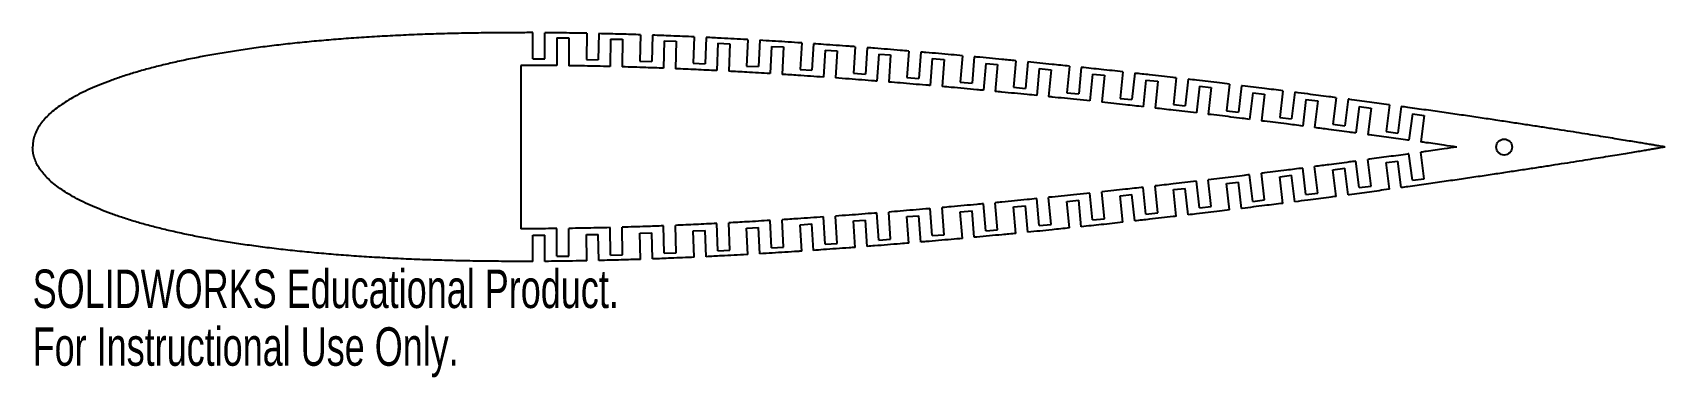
# Model space of a CAD drawing. Header units: millimetres. Extents: x 0 to 205, y -29 to 14.
import ezdxf

# ---------------------------------------------------------------- set-up
doc = ezdxf.new("R2010")
doc.units = ezdxf.units.MM
doc.styles.add('SLDTEXTSTYLE0', font='TXT', dxfattribs={"width": 0.7})

msp = doc.modelspace()

# ---------------------------------------------------------------- linework, layer by layer
at = {"color": 7, "linetype": 'Continuous', "lineweight": 25}
for p, q in [((62.88, 11.08), (62.88, 14.37)), ((64.38, 11.08), (64.38, 14.36)), ((65.88, 13.71), (67.38, 13.71)), ((65.88, 13.71), (65.88, 10.24)), ((67.38, 13.71), (67.38, 10.22)), ((69.65, 14.29), (69.6, 10.99)), ((71.15, 14.25), (71.1, 10.97)), ((72.64, 13.57), (72.59, 10.12)), ((72.64, 13.57), (74.14, 13.55)), ((74.14, 13.55), (74.09, 10.07)), ((76.41, 14.11), (76.32, 10.8)), ((77.91, 14.05), (77.82, 10.76)), ((79.39, 13.34), (79.29, 9.9)), ((79.39, 13.34), (80.89, 13.3)), ((80.89, 13.3), (80.79, 9.84)), ((83.17, 13.84), (83.03, 10.53)), ((84.67, 13.77), (84.53, 10.47)), ((86.14, 13.03), (86, 9.6)), ((86.14, 13.03), (87.64, 12.97)), ((87.64, 12.97), (87.5, 9.52)), ((89.92, 13.49), (89.75, 10.18)), ((91.42, 13.41), (91.25, 10.1)), ((92.88, 12.65), (92.7, 9.22)), ((92.88, 12.65), (94.38, 12.57)), ((94.38, 12.57), (94.2, 9.13)), ((96.67, 13.08), (96.47, 9.76)), ((98.16, 12.98), (97.96, 9.66)), ((103.41, 12.6), (103.18, 9.27)), ((104.91, 12.48), (104.67, 9.17)), ((61.38, 10.26), (61.38, -10.26)), ((62.88, 11.08), (64.38, 11.08)), ((69.6, 10.99), (71.1, 10.97)), ((76.32, 10.8), (77.82, 10.76)), ((83.03, 10.53), (84.53, 10.47)), ((99.62, 12.19), (99.41, 8.78)), ((99.62, 12.19), (101.12, 12.1)), ((101.12, 12.1), (100.91, 8.68)), ((106.35, 11.68), (106.12, 8.28)), ((106.35, 11.68), (107.85, 11.58)), ((107.85, 11.58), (107.61, 8.17)), ((110.14, 12.06), (109.89, 8.74)), ((111.64, 11.94), (111.38, 8.62)), ((113.08, 11.12), (112.82, 7.73)), ((113.08, 11.12), (114.58, 11.01)), ((114.58, 11.01), (114.31, 7.6)), ((116.88, 11.48), (116.59, 8.15)), ((118.37, 11.34), (118.09, 8.02)), ((119.81, 10.51), (119.52, 7.13)), ((119.81, 10.51), (121.3, 10.38)), ((121.3, 10.38), (121.01, 6.99)), ((123.6, 10.84), (123.3, 7.51)), ((125.1, 10.7), (124.79, 7.37)), ((89.75, 10.18), (91.25, 10.1)), ((96.47, 9.76), (97.96, 9.66)), ((103.18, 9.27), (104.67, 9.17)), ((109.89, 8.74), (111.38, 8.62)), ((126.53, 9.85), (126.22, 6.48)), ((126.53, 9.85), (128.02, 9.72)), ((128.02, 9.72), (127.71, 6.33)), ((130.33, 10.16), (130, 6.83)), ((131.82, 10.01), (131.49, 6.68)), ((133.24, 9.15), (132.91, 5.79)), ((133.24, 9.15), (134.73, 9.01)), ((134.73, 9.01), (134.4, 5.63)), ((137.04, 9.45), (136.7, 6.11)), ((138.53, 9.28), (138.19, 5.96)), ((139.95, 8.41), (139.6, 5.06)), ((139.95, 8.41), (141.44, 8.26)), ((141.44, 8.26), (141.09, 4.89)), ((143.75, 8.69), (143.39, 5.35)), ((145.24, 8.52), (144.88, 5.19)), ((116.59, 8.15), (118.09, 8.02)), ((123.3, 7.51), (124.79, 7.37)), ((130, 6.83), (131.49, 6.68)), ((146.66, 7.64), (146.29, 4.29)), ((146.66, 7.64), (148.15, 7.47)), ((148.15, 7.47), (147.78, 4.11)), ((150.46, 7.9), (150.08, 4.56)), ((151.95, 7.71), (151.57, 4.39)), ((153.36, 6.82), (152.98, 3.48)), ((153.36, 6.82), (154.85, 6.65)), ((154.85, 6.65), (154.46, 3.3)), ((157.17, 7.07), (156.76, 3.73)), ((158.65, 6.88), (158.25, 3.55)), ((163.87, 6.2), (163.45, 2.86)), ((136.7, 6.11), (138.19, 5.96)), ((143.39, 5.35), (144.88, 5.19)), ((150.08, 4.56), (151.57, 4.39)), ((160.06, 5.98), (159.66, 2.64)), ((160.06, 5.98), (161.55, 5.8)), ((161.55, 5.8), (161.14, 2.45)), ((165.35, 6), (164.93, 2.67)), ((166.75, 5.09), (166.33, 1.77)), ((166.75, 5.09), (168.24, 4.9)), ((168.24, 4.9), (167.82, 1.57)), ((170.56, 5.3), (170.12, 1.96)), ((172.04, 5.09), (171.61, 1.76)), ((173.44, 4.17), (173, 0.86)), ((173.44, 4.17), (174.92, 3.98)), ((156.76, 3.73), (158.25, 3.55)), ((163.45, 2.86), (164.93, 2.67)), ((174.92, 3.98), (174.49, 0.65)), ((170.12, 1.96), (171.61, 1.76)), ((166.75, -5.09), (166.33, -1.77)), ((168.24, -4.9), (167.82, -1.57)), ((170.12, -1.96), (171.61, -1.76)), ((170.56, -5.3), (170.12, -1.96)), ((172.04, -5.09), (171.61, -1.76)), ((173.44, -4.17), (173, -0.86)), ((174.92, -3.98), (174.49, -0.65)), ((153.36, -6.82), (152.98, -3.48)), ((154.85, -6.65), (154.46, -3.3)), ((156.76, -3.73), (158.25, -3.55)), ((157.17, -7.07), (156.76, -3.73)), ((158.65, -6.88), (158.25, -3.55)), ((160.06, -5.98), (159.66, -2.64)), ((161.55, -5.8), (161.14, -2.45)), ((163.45, -2.86), (164.93, -2.67)), ((163.87, -6.2), (163.45, -2.86)), ((165.35, -6), (164.93, -2.67)), ((173.44, -4.17), (174.92, -3.98)), ((133.24, -9.15), (132.91, -5.79)), ((134.73, -9.01), (134.4, -5.63)), ((136.7, -6.11), (138.19, -5.96)), ((137.04, -9.45), (136.7, -6.11)), ((138.53, -9.28), (138.19, -5.96)), ((139.95, -8.41), (139.6, -5.06)), ((141.44, -8.26), (141.09, -4.89)), ((143.39, -5.35), (144.88, -5.19)), ((143.75, -8.69), (143.39, -5.35)), ((145.24, -8.52), (144.88, -5.19)), ((146.66, -7.64), (146.29, -4.29)), ((148.15, -7.47), (147.78, -4.11)), ((150.08, -4.56), (151.57, -4.39)), ((150.46, -7.9), (150.08, -4.56)), ((151.95, -7.71), (151.57, -4.39)), ((160.06, -5.98), (161.55, -5.8)), ((166.75, -5.09), (168.24, -4.9)), ((107.85, -11.58), (107.61, -8.17)), ((113.08, -11.12), (112.82, -7.73)), ((114.58, -11.01), (114.31, -7.6)), ((116.59, -8.15), (118.09, -8.02)), ((116.88, -11.48), (116.59, -8.15)), ((118.37, -11.34), (118.09, -8.02)), ((119.81, -10.51), (119.52, -7.13)), ((121.3, -10.38), (121.01, -6.99)), ((123.3, -7.51), (124.79, -7.37)), ((123.6, -10.84), (123.3, -7.51)), ((125.1, -10.7), (124.79, -7.37)), ((126.53, -9.85), (126.22, -6.48)), ((128.02, -9.72), (127.71, -6.33)), ((130, -6.83), (131.49, -6.68)), ((130.33, -10.16), (130, -6.83)), ((131.82, -10.01), (131.49, -6.68)), ((146.66, -7.64), (148.15, -7.47)), ((153.36, -6.82), (154.85, -6.65)), ((65.88, -13.71), (65.88, -10.24)), ((67.38, -13.71), (67.38, -10.22)), ((72.64, -13.57), (72.59, -10.12)), ((74.14, -13.55), (74.09, -10.07)), ((79.39, -13.34), (79.29, -9.9)), ((80.89, -13.3), (80.79, -9.84)), ((86.14, -13.03), (86, -9.6)), ((87.64, -12.97), (87.5, -9.52)), ((89.75, -10.18), (91.25, -10.1)), ((89.92, -13.49), (89.75, -10.18)), ((91.42, -13.41), (91.25, -10.1)), ((92.88, -12.65), (92.7, -9.22)), ((94.38, -12.57), (94.2, -9.13)), ((96.47, -9.76), (97.96, -9.66)), ((96.67, -13.08), (96.47, -9.76)), ((98.16, -12.98), (97.96, -9.66)), ((99.62, -12.19), (99.41, -8.78)), ((101.12, -12.1), (100.91, -8.68)), ((103.18, -9.27), (104.67, -9.17)), ((103.41, -12.6), (103.18, -9.27)), ((104.91, -12.48), (104.67, -9.17)), ((106.35, -11.68), (106.12, -8.28)), ((109.89, -8.74), (111.38, -8.62)), ((110.14, -12.06), (109.89, -8.74)), ((111.64, -11.94), (111.38, -8.62)), ((126.53, -9.85), (128.02, -9.72)), ((133.24, -9.15), (134.73, -9.01)), ((139.95, -8.41), (141.44, -8.26)), ((62.88, -11.08), (64.38, -11.08)), ((62.88, -14.37), (62.88, -11.08)), ((64.38, -14.36), (64.38, -11.08)), ((69.6, -10.99), (71.1, -10.97)), ((69.65, -14.29), (69.6, -10.99)), ((71.15, -14.25), (71.1, -10.97)), ((76.32, -10.8), (77.82, -10.76)), ((76.41, -14.11), (76.32, -10.8)), ((77.91, -14.05), (77.82, -10.76)), ((83.03, -10.53), (84.53, -10.47)), ((83.17, -13.84), (83.03, -10.53)), ((84.67, -13.77), (84.53, -10.47)), ((99.62, -12.19), (101.12, -12.1)), ((106.35, -11.68), (107.85, -11.58)), ((113.08, -11.12), (114.58, -11.01)), ((119.81, -10.51), (121.3, -10.38)), ((65.88, -13.71), (67.38, -13.71)), ((72.64, -13.57), (74.14, -13.55)), ((79.39, -13.34), (80.89, -13.3)), ((86.14, -13.03), (87.64, -12.97)), ((92.88, -12.65), (94.38, -12.57))]:
    msp.add_line(p, q, dxfattribs=at)
msp.add_circle((184.97, 0), 1, dxfattribs=at)
for points, knots in [([(62.88, 14.37), (62.54, 14.37), (61.22, 14.37), (58.94, 14.36), (56.04, 14.33), (53.2, 14.28), (50.4, 14.2), (47.65, 14.1), (44.96, 13.97), (42.32, 13.82), (39.74, 13.65), (37.23, 13.45), (34.78, 13.23), (32.39, 12.99), (30.08, 12.72), (27.83, 12.43), (25.66, 12.11), (23.57, 11.78), (21.56, 11.42), (19.62, 11.04), (17.77, 10.64), (16, 10.22), (14.31, 9.78), (12.72, 9.32), (11.21, 8.84), (9.79, 8.35), (8.46, 7.84), (7.23, 7.32), (6.09, 6.78), (5.04, 6.22), (4.09, 5.65), (3.24, 5.07), (2.48, 4.48), (1.82, 3.87), (1.26, 3.26), (0.8, 2.63), (0.44, 1.99), (0.19, 1.33), (0.03, 0.67), (0, 0.22), (0, 0)], [0.3402261, 0.3402261, 0.3402261, 0.3402261, 0.3426555, 0.3496359, 0.3565138, 0.3632838, 0.3699391, 0.3764735, 0.3828821, 0.3891582, 0.3952968, 0.4012922, 0.4071398, 0.4128347, 0.4183713, 0.4237462, 0.4289551, 0.4339932, 0.4388573, 0.4435432, 0.4480492, 0.4523715, 0.4565077, 0.4604558, 0.4642145, 0.467783, 0.4711595, 0.474346, 0.4773429, 0.4801528, 0.4827795, 0.4852278, 0.4875052, 0.4896226, 0.4915921, 0.4934318, 0.4951635, 0.4968136, 0.4984142, 0.4999997, 0.4999997, 0.4999997, 0.4999997]), ([(69.65, 14.29), (69.05, 14.3), (67.45, 14.33), (65.69, 14.35), (64.54, 14.36), (64.38, 14.36)], [0.32414952, 0.32414952, 0.32414952, 0.32414952, 0.32841469, 0.33557942, 0.33666233, 0.33666233, 0.33666233, 0.33666233]), ([(76.41, 14.11), (75.6, 14.13), (73.85, 14.19), (72.1, 14.23), (71.15, 14.25)], [0.30808076, 0.30808076, 0.30808076, 0.30808076, 0.31384514, 0.32058579, 0.32058579, 0.32058579, 0.32058579]), ([(83.17, 13.84), (82.19, 13.88), (80.44, 13.96), (78.68, 14.03), (77.91, 14.05)], [0.29201595, 0.29201595, 0.29201595, 0.29201595, 0.29900162, 0.30451702, 0.30451702, 0.30451702, 0.30451702]), ([(89.92, 13.49), (89.87, 13.5), (88.75, 13.56), (87, 13.65), (85.3, 13.74), (84.67, 13.77)], [0.27595235, 0.27595235, 0.27595235, 0.27595235, 0.27634782, 0.2839409, 0.28845221, 0.28845221, 0.28845221, 0.28845221]), ([(96.67, 13.08), (96.5, 13.09), (95.27, 13.17), (93.52, 13.28), (91.93, 13.38), (91.42, 13.41)], [0.25989183, 0.25989183, 0.25989183, 0.25989183, 0.26107121, 0.26872184, 0.2723886, 0.2723886, 0.2723886, 0.2723886]), ([(103.41, 12.6), (103.15, 12.62), (101.81, 12.72), (100.06, 12.84), (98.57, 12.95), (98.16, 12.98)], [0.24383363, 0.24383363, 0.24383363, 0.24383363, 0.24572555, 0.25340319, 0.25632808, 0.25632808, 0.25632808, 0.25632808]), ([(110.14, 12.06), (109.78, 12.09), (108.35, 12.21), (106.6, 12.35), (105.22, 12.46), (104.91, 12.48)], [0.2277831, 0.2277831, 0.2277831, 0.2277831, 0.23037063, 0.23804557, 0.24026987, 0.24026987, 0.24026987, 0.24026987]), ([(65.88, 10.24), (65.54, 10.24), (64.2, 10.26), (62.7, 10.26), (61.54, 10.26), (61.38, 10.26)], [0.33309851, 0.33309851, 0.33309851, 0.33309851, 0.33557942, 0.34265546, 0.34378974, 0.34378974, 0.34378974, 0.34378974]), ([(116.88, 11.48), (116.41, 11.52), (114.88, 11.66), (113.13, 11.81), (111.85, 11.92), (111.64, 11.94)], [0.21172906, 0.21172906, 0.21172906, 0.21172906, 0.2150666, 0.22270852, 0.22421934, 0.22421934, 0.22421934, 0.22421934]), ([(123.6, 10.84), (123.02, 10.9), (121.37, 11.06), (119.63, 11.22), (118.47, 11.33), (118.37, 11.34)], [0.19567658, 0.19567658, 0.19567658, 0.19567658, 0.19987474, 0.20745318, 0.2081653, 0.2081653, 0.2081653, 0.2081653]), ([(130.33, 10.16), (129.6, 10.24), (127.85, 10.42), (126.11, 10.6), (125.1, 10.7)], [0.17962537, 0.17962537, 0.17962537, 0.17962537, 0.18485508, 0.19211282, 0.19211282, 0.19211282, 0.19211282]), ([(72.59, 10.12), (72.03, 10.13), (70.45, 10.17), (68.72, 10.2), (67.54, 10.22), (67.38, 10.22)], [0.31717255, 0.31717255, 0.31717255, 0.31717255, 0.32116727, 0.32841469, 0.32953455, 0.32953455, 0.32953455, 0.32953455]), ([(79.29, 9.9), (78.56, 9.93), (76.82, 9.99), (75.09, 10.05), (74.09, 10.07)], [0.30123524, 0.30123524, 0.30123524, 0.30123524, 0.30645391, 0.31360862, 0.31360862, 0.31360862, 0.31360862]), ([(86, 9.6), (85.13, 9.64), (83.39, 9.73), (81.66, 9.8), (80.79, 9.84)], [0.28528748, 0.28528748, 0.28528748, 0.28528748, 0.29149491, 0.29767134, 0.29767134, 0.29767134, 0.29767134]), ([(92.7, 9.22), (91.72, 9.28), (89.99, 9.39), (88.25, 9.48), (87.5, 9.52)], [0.26932744, 0.26932744, 0.26932744, 0.26932744, 0.27634782, 0.2817236, 0.2817236, 0.2817236, 0.2817236]), ([(99.41, 8.78), (99.41, 8.78), (98.33, 8.86), (96.59, 8.98), (94.86, 9.09), (94.2, 9.13)], [0.25335955, 0.25335955, 0.25335955, 0.25335955, 0.25340319, 0.26107121, 0.26576357, 0.26576357, 0.26576357, 0.26576357]), ([(106.12, 8.28), (106.02, 8.29), (104.86, 8.38), (103.12, 8.52), (101.48, 8.64), (100.91, 8.68)], [0.23738578, 0.23738578, 0.23738578, 0.23738578, 0.23804557, 0.24572555, 0.2497957, 0.2497957, 0.2497957, 0.2497957]), ([(137.04, 9.45), (136.14, 9.55), (134.4, 9.74), (132.65, 9.92), (131.82, 10.01)], [0.16357785, 0.16357785, 0.16357785, 0.16357785, 0.17006733, 0.17606161, 0.17606161, 0.17606161, 0.17606161]), ([(143.75, 8.69), (143.63, 8.7), (142.51, 8.83), (140.77, 9.03), (139.15, 9.21), (138.53, 9.28)], [0.14753089, 0.14753089, 0.14753089, 0.14753089, 0.14844801, 0.15556983, 0.16001409, 0.16001409, 0.16001409, 0.16001409]), ([(150.46, 7.9), (150.04, 7.95), (148.66, 8.11), (146.92, 8.32), (145.6, 8.48), (145.24, 8.52)], [0.13148193, 0.13148193, 0.13148193, 0.13148193, 0.13449444, 0.14142039, 0.14396713, 0.14396713, 0.14396713, 0.14396713]), ([(112.82, 7.73), (112.64, 7.75), (111.38, 7.85), (109.65, 8), (108.09, 8.13), (107.61, 8.17)], [0.22141088, 0.22141088, 0.22141088, 0.22141088, 0.22270852, 0.23037063, 0.23382194, 0.23382194, 0.23382194, 0.23382194]), ([(119.52, 7.13), (119.24, 7.15), (117.89, 7.28), (116.15, 7.44), (114.7, 7.57), (114.31, 7.6)], [0.20542678, 0.20542678, 0.20542678, 0.20542678, 0.20745318, 0.2150666, 0.21784704, 0.21784704, 0.21784704, 0.21784704]), ([(126.22, 6.48), (125.81, 6.52), (124.35, 6.66), (122.62, 6.83), (121.29, 6.96), (121.01, 6.99)], [0.18943885, 0.18943885, 0.18943885, 0.18943885, 0.19233957, 0.19987474, 0.20186295, 0.20186295, 0.20186295, 0.20186295]), ([(132.91, 5.79), (132.36, 5.85), (130.76, 6.02), (129.03, 6.19), (127.85, 6.31), (127.71, 6.33)], [0.17344779, 0.17344779, 0.17344779, 0.17344779, 0.17742824, 0.18485508, 0.18587502, 0.18587502, 0.18587502, 0.18587502]), ([(157.17, 7.07), (156.4, 7.16), (154.69, 7.38), (152.95, 7.59), (151.99, 7.71), (151.95, 7.71)], [0.11543321, 0.11543321, 0.11543321, 0.11543321, 0.12097277, 0.1276761, 0.12791816, 0.12791816, 0.12791816, 0.12791816]), ([(163.87, 6.2), (163.55, 6.24), (162.37, 6.4), (160.63, 6.62), (159.2, 6.81), (158.65, 6.88)], [0.09938428, 0.09938428, 0.09938428, 0.09938428, 0.10161866, 0.10793761, 0.11186945, 0.11186945, 0.11186945, 0.11186945]), ([(139.6, 5.06), (138.86, 5.14), (137.13, 5.33), (135.39, 5.52), (134.4, 5.63)], [0.15745657, 0.15745657, 0.15745657, 0.15745657, 0.16277843, 0.16988397, 0.16988397, 0.16988397, 0.16988397]), ([(146.29, 4.29), (145.32, 4.4), (143.59, 4.61), (141.85, 4.8), (141.09, 4.89)], [0.1414639, 0.1414639, 0.1414639, 0.1414639, 0.14844801, 0.15389275, 0.15389275, 0.15389275, 0.15389275]), ([(152.98, 3.48), (152.67, 3.52), (151.41, 3.68), (149.68, 3.89), (148.25, 4.06), (147.78, 4.11)], [0.12546722, 0.12546722, 0.12546722, 0.12546722, 0.1276761, 0.13449444, 0.13790008, 0.13790008, 0.13790008, 0.13790008]), ([(170.56, 5.3), (170.53, 5.3), (169.69, 5.42), (168.01, 5.65), (166.3, 5.88), (165.41, 6), (165.35, 6)], [0.08334013, 0.08334013, 0.08334013, 0.08334013, 0.08353237, 0.08941004, 0.09544068, 0.09582052, 0.09582052, 0.09582052, 0.09582052]), ([(205.23, 0), (205.23, 0), (205.12, 0.01), (205.01, 0.04), (204.74, 0.08), (204.39, 0.14), (203.94, 0.22), (203.38, 0.31), (202.73, 0.42), (201.98, 0.55), (201.13, 0.69), (200.18, 0.84), (199.14, 1.01), (198, 1.2), (196.76, 1.4), (195.44, 1.61), (194.02, 1.84), (192.51, 2.07), (190.91, 2.32), (189.23, 2.58), (187.46, 2.85), (185.61, 3.13), (183.67, 3.42), (181.66, 3.72), (179.57, 4.03), (177.4, 4.34), (175.15, 4.66), (173.36, 4.91), (172.32, 5.06), (172.04, 5.09)], [0, 0, 0, 0, 0.00012216, 0.0004881, 0.00109739, 0.0019499, 0.00304416, 0.00437907, 0.00595413, 0.0077663, 0.00981495, 0.01209751, 0.01461142, 0.01735411, 0.02032303, 0.02351458, 0.02692661, 0.03055455, 0.03439498, 0.03844407, 0.04269798, 0.04715193, 0.05180113, 0.05664177, 0.06166843, 0.06687648, 0.07226003, 0.07781351, 0.07977637, 0.07977637, 0.07977637, 0.07977637]), ([(159.66, 2.64), (158.97, 2.73), (157.37, 2.94), (155.64, 3.15), (154.59, 3.28), (154.46, 3.3)], [0.10946982, 0.10946982, 0.10946982, 0.10946982, 0.11439142, 0.12097277, 0.1219034, 0.1219034, 0.1219034, 0.1219034]), ([(166.33, 1.77), (166.06, 1.8), (164.93, 1.96), (163.2, 2.18), (161.74, 2.37), (161.14, 2.45)], [0.09347274, 0.09347274, 0.09347274, 0.09347274, 0.09544068, 0.10161866, 0.105906, 0.105906, 0.105906, 0.105906]), ([(62.88, -14.37), (62.54, -14.37), (61.22, -14.37), (58.94, -14.36), (56.04, -14.33), (53.2, -14.28), (50.4, -14.2), (47.65, -14.1), (44.96, -13.97), (42.32, -13.82), (39.74, -13.65), (37.23, -13.45), (34.78, -13.23), (32.39, -12.99), (30.08, -12.72), (27.83, -12.43), (25.66, -12.11), (23.57, -11.78), (21.56, -11.42), (19.62, -11.04), (17.77, -10.64), (16, -10.22), (14.31, -9.78), (12.72, -9.32), (11.21, -8.84), (9.79, -8.35), (8.46, -7.84), (7.23, -7.32), (6.09, -6.78), (5.04, -6.22), (4.09, -5.65), (3.24, -5.07), (2.48, -4.48), (1.82, -3.87), (1.26, -3.26), (0.8, -2.63), (0.44, -1.99), (0.19, -1.33), (0.03, -0.67), (0, -0.22), (0, 0)], [0.3402261, 0.3402261, 0.3402261, 0.3402261, 0.3426555, 0.3496359, 0.3565138, 0.3632838, 0.3699391, 0.3764735, 0.3828821, 0.3891582, 0.3952968, 0.4012922, 0.4071398, 0.4128347, 0.4183713, 0.4237462, 0.4289551, 0.4339932, 0.4388573, 0.4435432, 0.4480492, 0.4523715, 0.4565077, 0.4604558, 0.4642145, 0.467783, 0.4711595, 0.474346, 0.4773429, 0.4801528, 0.4827795, 0.4852278, 0.4875052, 0.4896226, 0.4915921, 0.4934318, 0.4951635, 0.4968136, 0.4984142, 0.4999997, 0.4999997, 0.4999997, 0.4999997]), ([(173, 0.86), (172.96, 0.86), (172.11, 0.98), (170.46, 1.21), (168.77, 1.44), (167.89, 1.56), (167.82, 1.57)], [0.07748141, 0.07748141, 0.07748141, 0.07748141, 0.07781351, 0.08353237, 0.08941004, 0.08990892, 0.08990892, 0.08990892, 0.08990892]), ([(205.23, 0), (205.23, 0), (205.12, -0.01), (205.01, -0.04), (204.74, -0.08), (204.39, -0.14), (203.94, -0.22), (203.38, -0.31), (202.73, -0.42), (201.98, -0.55), (201.13, -0.69), (200.18, -0.84), (199.14, -1.01), (198, -1.2), (196.76, -1.4), (195.44, -1.61), (194.02, -1.84), (192.51, -2.07), (190.91, -2.32), (189.23, -2.58), (187.46, -2.85), (185.61, -3.13), (183.67, -3.42), (181.66, -3.72), (179.57, -4.03), (177.4, -4.34), (175.15, -4.66), (173.36, -4.91), (172.32, -5.06), (172.04, -5.09)], [0, 0, 0, 0, 0.00012216, 0.0004881, 0.00109739, 0.0019499, 0.00304416, 0.00437907, 0.00595413, 0.0077663, 0.00981495, 0.01209751, 0.01461142, 0.01735411, 0.02032303, 0.02351458, 0.02692661, 0.03055455, 0.03439498, 0.03844407, 0.04269798, 0.04715193, 0.05180113, 0.05664177, 0.06166843, 0.06687648, 0.07226003, 0.07781351, 0.07977637, 0.07977637, 0.07977637, 0.07977637]), ([(179.02, 0), (178.49, 0.08), (177.21, 0.26), (175.7, 0.48), (174.72, 0.61), (174.49, 0.65)], [0.06302964, 0.06302964, 0.06302964, 0.06302964, 0.06687648, 0.07226003, 0.07391759, 0.07391759, 0.07391759, 0.07391759]), ([(179.02, 0), (178.49, -0.08), (177.21, -0.26), (175.7, -0.48), (174.72, -0.61), (174.49, -0.65)], [0.06302964, 0.06302964, 0.06302964, 0.06302964, 0.06687648, 0.07226003, 0.07391759, 0.07391759, 0.07391759, 0.07391759]), ([(166.33, -1.77), (166.06, -1.8), (164.93, -1.96), (163.2, -2.18), (161.74, -2.37), (161.14, -2.45)], [0.09347274, 0.09347274, 0.09347274, 0.09347274, 0.09544068, 0.10161866, 0.105906, 0.105906, 0.105906, 0.105906]), ([(173, -0.86), (172.96, -0.86), (172.11, -0.98), (170.46, -1.21), (168.77, -1.44), (167.89, -1.56), (167.82, -1.57)], [0.07748141, 0.07748141, 0.07748141, 0.07748141, 0.07781351, 0.08353237, 0.08941004, 0.08990892, 0.08990892, 0.08990892, 0.08990892]), ([(152.98, -3.48), (152.67, -3.52), (151.41, -3.68), (149.68, -3.89), (148.25, -4.06), (147.78, -4.11)], [0.12546722, 0.12546722, 0.12546722, 0.12546722, 0.1276761, 0.13449444, 0.13790008, 0.13790008, 0.13790008, 0.13790008]), ([(159.66, -2.64), (158.97, -2.73), (157.37, -2.94), (155.64, -3.15), (154.59, -3.28), (154.46, -3.3)], [0.10946982, 0.10946982, 0.10946982, 0.10946982, 0.11439142, 0.12097277, 0.1219034, 0.1219034, 0.1219034, 0.1219034]), ([(132.91, -5.79), (132.36, -5.85), (130.76, -6.02), (129.03, -6.19), (127.85, -6.31), (127.71, -6.33)], [0.17344779, 0.17344779, 0.17344779, 0.17344779, 0.17742824, 0.18485508, 0.18587502, 0.18587502, 0.18587502, 0.18587502]), ([(139.6, -5.06), (138.86, -5.14), (137.13, -5.33), (135.39, -5.52), (134.4, -5.63)], [0.15745657, 0.15745657, 0.15745657, 0.15745657, 0.16277843, 0.16988397, 0.16988397, 0.16988397, 0.16988397]), ([(146.29, -4.29), (145.32, -4.4), (143.59, -4.61), (141.85, -4.8), (141.09, -4.89)], [0.1414639, 0.1414639, 0.1414639, 0.1414639, 0.14844801, 0.15389275, 0.15389275, 0.15389275, 0.15389275]), ([(170.56, -5.3), (170.53, -5.3), (169.69, -5.42), (168.01, -5.65), (166.3, -5.88), (165.41, -6), (165.35, -6)], [0.08334013, 0.08334013, 0.08334013, 0.08334013, 0.08353237, 0.08941004, 0.09544068, 0.09582052, 0.09582052, 0.09582052, 0.09582052]), ([(112.82, -7.73), (112.64, -7.75), (111.38, -7.85), (109.65, -8), (108.09, -8.13), (107.61, -8.17)], [0.22141088, 0.22141088, 0.22141088, 0.22141088, 0.22270852, 0.23037063, 0.23382194, 0.23382194, 0.23382194, 0.23382194]), ([(119.52, -7.13), (119.24, -7.15), (117.89, -7.28), (116.15, -7.44), (114.7, -7.57), (114.31, -7.6)], [0.20542678, 0.20542678, 0.20542678, 0.20542678, 0.20745318, 0.2150666, 0.21784704, 0.21784704, 0.21784704, 0.21784704]), ([(126.22, -6.48), (125.81, -6.52), (124.35, -6.66), (122.62, -6.83), (121.29, -6.96), (121.01, -6.99)], [0.18943885, 0.18943885, 0.18943885, 0.18943885, 0.19233957, 0.19987474, 0.20186295, 0.20186295, 0.20186295, 0.20186295]), ([(150.46, -7.9), (150.04, -7.95), (148.66, -8.11), (146.92, -8.32), (145.6, -8.48), (145.24, -8.52)], [0.13148193, 0.13148193, 0.13148193, 0.13148193, 0.13449444, 0.14142039, 0.14396713, 0.14396713, 0.14396713, 0.14396713]), ([(157.17, -7.07), (156.4, -7.16), (154.69, -7.38), (152.95, -7.59), (151.99, -7.71), (151.95, -7.71)], [0.11543321, 0.11543321, 0.11543321, 0.11543321, 0.12097277, 0.1276761, 0.12791816, 0.12791816, 0.12791816, 0.12791816]), ([(163.87, -6.2), (163.55, -6.24), (162.37, -6.4), (160.63, -6.62), (159.2, -6.81), (158.65, -6.88)], [0.09938428, 0.09938428, 0.09938428, 0.09938428, 0.10161866, 0.10793761, 0.11186945, 0.11186945, 0.11186945, 0.11186945]), ([(65.88, -10.24), (65.54, -10.24), (64.2, -10.26), (62.7, -10.26), (61.54, -10.26), (61.38, -10.26)], [0.33309851, 0.33309851, 0.33309851, 0.33309851, 0.33557942, 0.34265546, 0.34378974, 0.34378974, 0.34378974, 0.34378974]), ([(72.59, -10.12), (72.03, -10.13), (70.45, -10.17), (68.72, -10.2), (67.54, -10.22), (67.38, -10.22)], [0.31717255, 0.31717255, 0.31717255, 0.31717255, 0.32116727, 0.32841469, 0.32953455, 0.32953455, 0.32953455, 0.32953455]), ([(79.29, -9.9), (78.56, -9.93), (76.82, -9.99), (75.09, -10.05), (74.09, -10.07)], [0.30123524, 0.30123524, 0.30123524, 0.30123524, 0.30645391, 0.31360862, 0.31360862, 0.31360862, 0.31360862]), ([(86, -9.6), (85.13, -9.64), (83.39, -9.73), (81.66, -9.8), (80.79, -9.84)], [0.28528748, 0.28528748, 0.28528748, 0.28528748, 0.29149491, 0.29767134, 0.29767134, 0.29767134, 0.29767134]), ([(92.7, -9.22), (91.72, -9.28), (89.99, -9.39), (88.25, -9.48), (87.5, -9.52)], [0.26932744, 0.26932744, 0.26932744, 0.26932744, 0.27634782, 0.2817236, 0.2817236, 0.2817236, 0.2817236]), ([(99.41, -8.78), (99.41, -8.78), (98.33, -8.86), (96.59, -8.98), (94.86, -9.09), (94.2, -9.13)], [0.25335955, 0.25335955, 0.25335955, 0.25335955, 0.25340319, 0.26107121, 0.26576357, 0.26576357, 0.26576357, 0.26576357]), ([(106.12, -8.28), (106.02, -8.29), (104.86, -8.38), (103.12, -8.52), (101.48, -8.64), (100.91, -8.68)], [0.23738578, 0.23738578, 0.23738578, 0.23738578, 0.23804557, 0.24572555, 0.2497957, 0.2497957, 0.2497957, 0.2497957]), ([(130.33, -10.16), (129.6, -10.24), (127.85, -10.42), (126.11, -10.6), (125.1, -10.7)], [0.17962537, 0.17962537, 0.17962537, 0.17962537, 0.18485508, 0.19211282, 0.19211282, 0.19211282, 0.19211282]), ([(137.04, -9.45), (136.14, -9.55), (134.4, -9.74), (132.65, -9.92), (131.82, -10.01)], [0.16357785, 0.16357785, 0.16357785, 0.16357785, 0.17006733, 0.17606161, 0.17606161, 0.17606161, 0.17606161]), ([(143.75, -8.69), (143.63, -8.7), (142.51, -8.83), (140.77, -9.03), (139.15, -9.21), (138.53, -9.28)], [0.14753089, 0.14753089, 0.14753089, 0.14753089, 0.14844801, 0.15556983, 0.16001409, 0.16001409, 0.16001409, 0.16001409]), ([(110.14, -12.06), (109.78, -12.09), (108.35, -12.21), (106.6, -12.35), (105.22, -12.46), (104.91, -12.48)], [0.2277831, 0.2277831, 0.2277831, 0.2277831, 0.23037063, 0.23804557, 0.24026987, 0.24026987, 0.24026987, 0.24026987]), ([(116.88, -11.48), (116.41, -11.52), (114.88, -11.66), (113.13, -11.81), (111.85, -11.92), (111.64, -11.94)], [0.21172906, 0.21172906, 0.21172906, 0.21172906, 0.2150666, 0.22270852, 0.22421934, 0.22421934, 0.22421934, 0.22421934]), ([(123.6, -10.84), (123.02, -10.9), (121.37, -11.06), (119.63, -11.22), (118.47, -11.33), (118.37, -11.34)], [0.19567658, 0.19567658, 0.19567658, 0.19567658, 0.19987474, 0.20745318, 0.2081653, 0.2081653, 0.2081653, 0.2081653]), ([(69.65, -14.29), (69.05, -14.3), (67.45, -14.33), (65.69, -14.35), (64.54, -14.36), (64.38, -14.36)], [0.32414952, 0.32414952, 0.32414952, 0.32414952, 0.32841469, 0.33557942, 0.33666233, 0.33666233, 0.33666233, 0.33666233]), ([(76.41, -14.11), (75.6, -14.13), (73.85, -14.19), (72.1, -14.23), (71.15, -14.25)], [0.30808076, 0.30808076, 0.30808076, 0.30808076, 0.31384514, 0.32058579, 0.32058579, 0.32058579, 0.32058579]), ([(83.17, -13.84), (82.19, -13.88), (80.44, -13.96), (78.68, -14.03), (77.91, -14.05)], [0.29201595, 0.29201595, 0.29201595, 0.29201595, 0.29900162, 0.30451702, 0.30451702, 0.30451702, 0.30451702]), ([(89.92, -13.49), (89.87, -13.5), (88.75, -13.56), (87, -13.65), (85.3, -13.74), (84.67, -13.77)], [0.27595235, 0.27595235, 0.27595235, 0.27595235, 0.27634782, 0.2839409, 0.28845221, 0.28845221, 0.28845221, 0.28845221]), ([(96.67, -13.08), (96.5, -13.09), (95.27, -13.17), (93.52, -13.28), (91.93, -13.38), (91.42, -13.41)], [0.25989183, 0.25989183, 0.25989183, 0.25989183, 0.26107121, 0.26872184, 0.2723886, 0.2723886, 0.2723886, 0.2723886]), ([(103.41, -12.6), (103.15, -12.62), (101.81, -12.72), (100.06, -12.84), (98.57, -12.95), (98.16, -12.98)], [0.24383363, 0.24383363, 0.24383363, 0.24383363, 0.24572555, 0.25340319, 0.25632808, 0.25632808, 0.25632808, 0.25632808])]:
    msp.add_open_spline(points, degree=3, knots=knots, dxfattribs=at)

# ---------------------------------------------------------------- texts
at = {"color": 7, "linetype": 'Continuous', "char_height": 4.8336, "attachment_point": 1, "style": 'SLDTEXTSTYLE0'}
for s, insert in [('SOLIDWORKS Educational Product.', (0, -15.39)), ('For Instructional Use Only.', (0, -22.64))]:
    msp.add_mtext(s, dxfattribs=dict(at, insert=insert))

doc.saveas('drawing.dxf')
